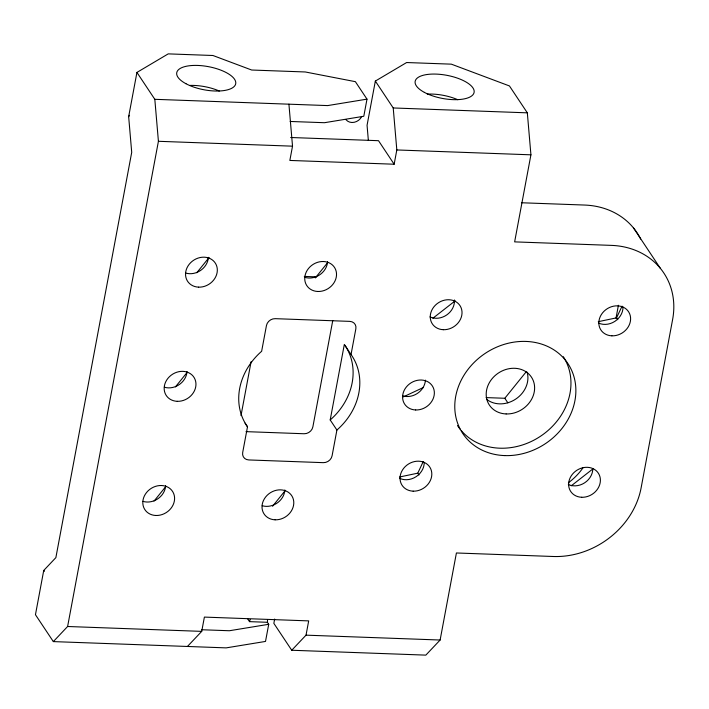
<?xml version="1.0" encoding="UTF-8"?>
<svg xmlns="http://www.w3.org/2000/svg" width="709" height="709" viewBox="0 0 709 709"><rect width="100%" height="100%" fill="white"/><g stroke="black" fill="none" stroke-linecap="round" stroke-linejoin="round"><path stroke-width="1.06" d="M290.141 121.461L324.456 122.71L363.797 116.267L366.996 99.145L355.377 81.668L305.313 71.972L251.668 70.023L212.93 55.497L168.228 53.875L136.934 72.424L128.657 116.657L131.714 152.346L55.869 557.637L43.728 570.47L35.45 614.712L53.335 641.601L226.171 647.875L265.512 641.432L268.72 624.301L267.373 622.289A9.474 8.136 -33.6 0 0 267.488 620.065M53.335 641.601L67.612 626.499L158.417 141.295L154.819 99.313L136.934 72.424M240.998 415.634L251.092 361.696M187.433 646.466L201.719 631.373L204.387 617.096L308.69 620.889L306.022 635.158L291.736 650.25L273.851 623.362L274.658 619.046M288.918 104.179L292.525 146.169L289.848 160.438L394.151 164.222L396.818 149.953L393.22 107.963L375.345 81.074L406.629 62.534L451.332 64.156L509.443 85.949L527.328 112.837L530.926 154.819L514.637 241.875L611.486 245.385A78.921 67.816 -33.6 0 1 672.628 319.449L641.122 487.845A78.921 67.816 -33.6 0 1 553.259 556.494L456.41 552.976L440.121 640.023L425.834 655.125L291.736 650.25M247.503 426.791L242.682 452.546A7.888 6.78 -33.6 0 0 248.797 459.946L323.304 462.658A7.888 6.78 -33.6 0 0 332.087 455.79L336.908 430.044A63.136 54.256 -33.6 0 0 351.035 354.527L355.856 328.781A7.888 6.78 -33.6 0 0 349.741 321.372L275.243 318.669A7.888 6.78 -33.6 0 0 266.451 325.537L261.639 351.283A63.136 54.256 -33.6 0 0 247.503 426.791L245.066 423.131M375.345 81.074L367.058 125.316L368.361 140.453M332.769 320.495L312.864 426.88A7.888 6.78 -33.6 0 1 304.081 433.748L246.014 431.639M336.908 430.044L330.199 419.958L344.326 344.441L351.035 354.527M615.997 318.199L618.416 305.26M399.495 477.006L417.769 473.169L423.273 461.497M598.281 321.673L616.555 317.836L622.059 306.164M128.657 116.657L129.534 115.301M196.783 272.752L209.075 257.527M175.415 386.919L187.034 372.535M315.301 277.928L327.602 262.702M154.048 501.086L165.667 486.702M272.566 506.261L284.867 491.027M486.108 397.598L504.817 398.272L526.167 371.835M432.889 318.244L455.213 300.802M571.25 485.816L592.715 469.048M403.394 396.854L423.317 387.531M366.996 99.145L327.664 105.588L154.819 99.313M268.72 624.301L229.379 630.744L201.71 629.743M393.22 107.963L527.328 112.837M290.672 137.502L378.509 140.692L394.151 164.222M158.417 141.295L292.525 146.169M396.818 149.953L530.926 154.819M521.594 202.765L584.659 205.052A78.921 67.816 -33.6 0 1 640.679 239.03M304.303 276.43L316.382 276.864M247.707 618.948L249.497 621.642L267.373 622.289M67.612 626.499L201.719 631.373M306.022 635.158L440.121 640.023M43.728 570.47L44.507 571.277M633.429 227.864L660.256 268.197M616.555 317.836L617.769 319.653M504.817 398.272L507.857 402.845M417.769 473.169L418.975 474.986M592.795 468.498A16.573 14.242 -33.6 0 1 584.659 482.811A16.573 14.242 -33.6 0 1 568.326 484.495M582.895 467.94A55.24 47.468 -33.6 0 1 568.423 482.696M427.27 94.111A29.991 11.769 10.6 0 1 457.722 99.694M189.861 85.417A29.991 11.769 10.6 0 1 219.32 91.036M424.221 462.374A16.573 14.242 -33.6 0 1 416.086 476.687A16.573 14.242 -33.6 0 1 399.752 478.371M327.567 261.656A16.573 14.242 -33.6 0 1 304.932 277.379M425.409 380.148A16.573 14.242 -33.6 0 1 402.774 395.87M527.115 372.154A25.258 21.704 -33.6 0 1 515.753 399.07A25.258 21.704 -33.6 0 1 486.525 399.238M563.327 356.68A63.136 54.256 -33.6 0 1 542.97 434.537A63.136 54.256 -33.6 0 1 461.408 430.771M460.026 429.105A63.136 54.256 -33.6 0 1 457.491 425.542M623.007 307.041A16.573 14.242 -33.6 0 1 614.88 321.354A16.573 14.242 -33.6 0 1 598.538 323.038M361.732 116.453A9.474 8.136 -33.6 0 1 346.054 119.75M249.497 621.642A9.474 8.136 -33.6 0 1 250.215 619.436M208.366 257.332A16.573 14.242 -33.6 0 1 185.731 273.054M187.008 371.498A16.573 14.242 -33.6 0 1 164.364 387.211M165.64 485.665A16.573 14.242 -33.6 0 1 143.005 501.378M454.38 299.96A16.573 14.242 -33.6 0 1 446.75 314.929A16.573 14.242 -33.6 0 1 429.964 316.914M284.841 489.99A16.573 14.242 -33.6 0 1 262.206 505.712M344.946 345.336A63.136 54.256 -33.6 0 1 330.199 419.958M581.699 497.275A16.573 14.242 -33.6 0 0 599.459 475.296A16.573 14.242 -33.6 0 0 572.358 474.312A16.573 14.242 -33.6 0 0 581.699 497.275M413.125 491.16A16.573 14.242 -33.6 0 0 430.877 469.172A16.573 14.242 -33.6 0 0 403.776 468.188A16.573 14.242 -33.6 0 0 413.125 491.16M443.338 329.703A16.573 14.242 -33.6 0 0 461.089 307.715A16.573 14.242 -33.6 0 0 433.997 306.731A16.573 14.242 -33.6 0 0 443.338 329.703M611.911 335.827A16.573 14.242 -33.6 0 0 629.672 313.839A16.573 14.242 -33.6 0 0 602.57 312.855A16.573 14.242 -33.6 0 0 611.911 335.827M504.64 455.586A63.136 54.256 -33.6 0 0 572.278 371.835A63.136 54.256 -33.6 0 0 469.048 368.086A63.136 54.256 -33.6 0 0 504.64 455.586M177.259 401.321A16.573 14.242 -33.6 0 0 195.019 379.333A16.573 14.242 -33.6 0 0 167.918 378.349A16.573 14.242 -33.6 0 0 177.259 401.321M415.669 409.97A16.573 14.242 -33.6 0 0 433.421 387.991A16.573 14.242 -33.6 0 0 406.328 387.008A16.573 14.242 -33.6 0 0 415.669 409.97M155.9 515.487A16.573 14.242 -33.6 0 0 173.652 493.499A16.573 14.242 -33.6 0 0 146.55 492.516A16.573 14.242 -33.6 0 0 155.9 515.487M198.626 287.154A16.573 14.242 -33.6 0 0 216.387 265.166A16.573 14.242 -33.6 0 0 189.285 264.182A16.573 14.242 -33.6 0 0 198.626 287.154M275.101 519.812A16.573 14.242 -33.6 0 0 292.852 497.824A16.573 14.242 -33.6 0 0 265.76 496.841A16.573 14.242 -33.6 0 0 275.101 519.812M317.827 291.479A16.573 14.242 -33.6 0 0 335.587 269.491A16.573 14.242 -33.6 0 0 308.486 268.507A16.573 14.242 -33.6 0 0 317.827 291.479M424.354 92.365A29.991 11.769 10.6 0 0 473.39 94.146A29.991 11.769 10.6 0 0 436.132 74.099A29.991 11.769 10.6 0 0 424.354 92.365M185.953 83.715A29.991 11.769 10.6 0 0 234.989 85.497A29.991 11.769 10.6 0 0 197.731 65.441A29.991 11.769 10.6 0 0 185.953 83.715M506.129 413.941A25.258 21.704 -33.6 0 0 533.186 380.441A25.258 21.704 -33.6 0 0 491.895 378.943A25.258 21.704 -33.6 0 0 506.129 413.941"/></g></svg>
